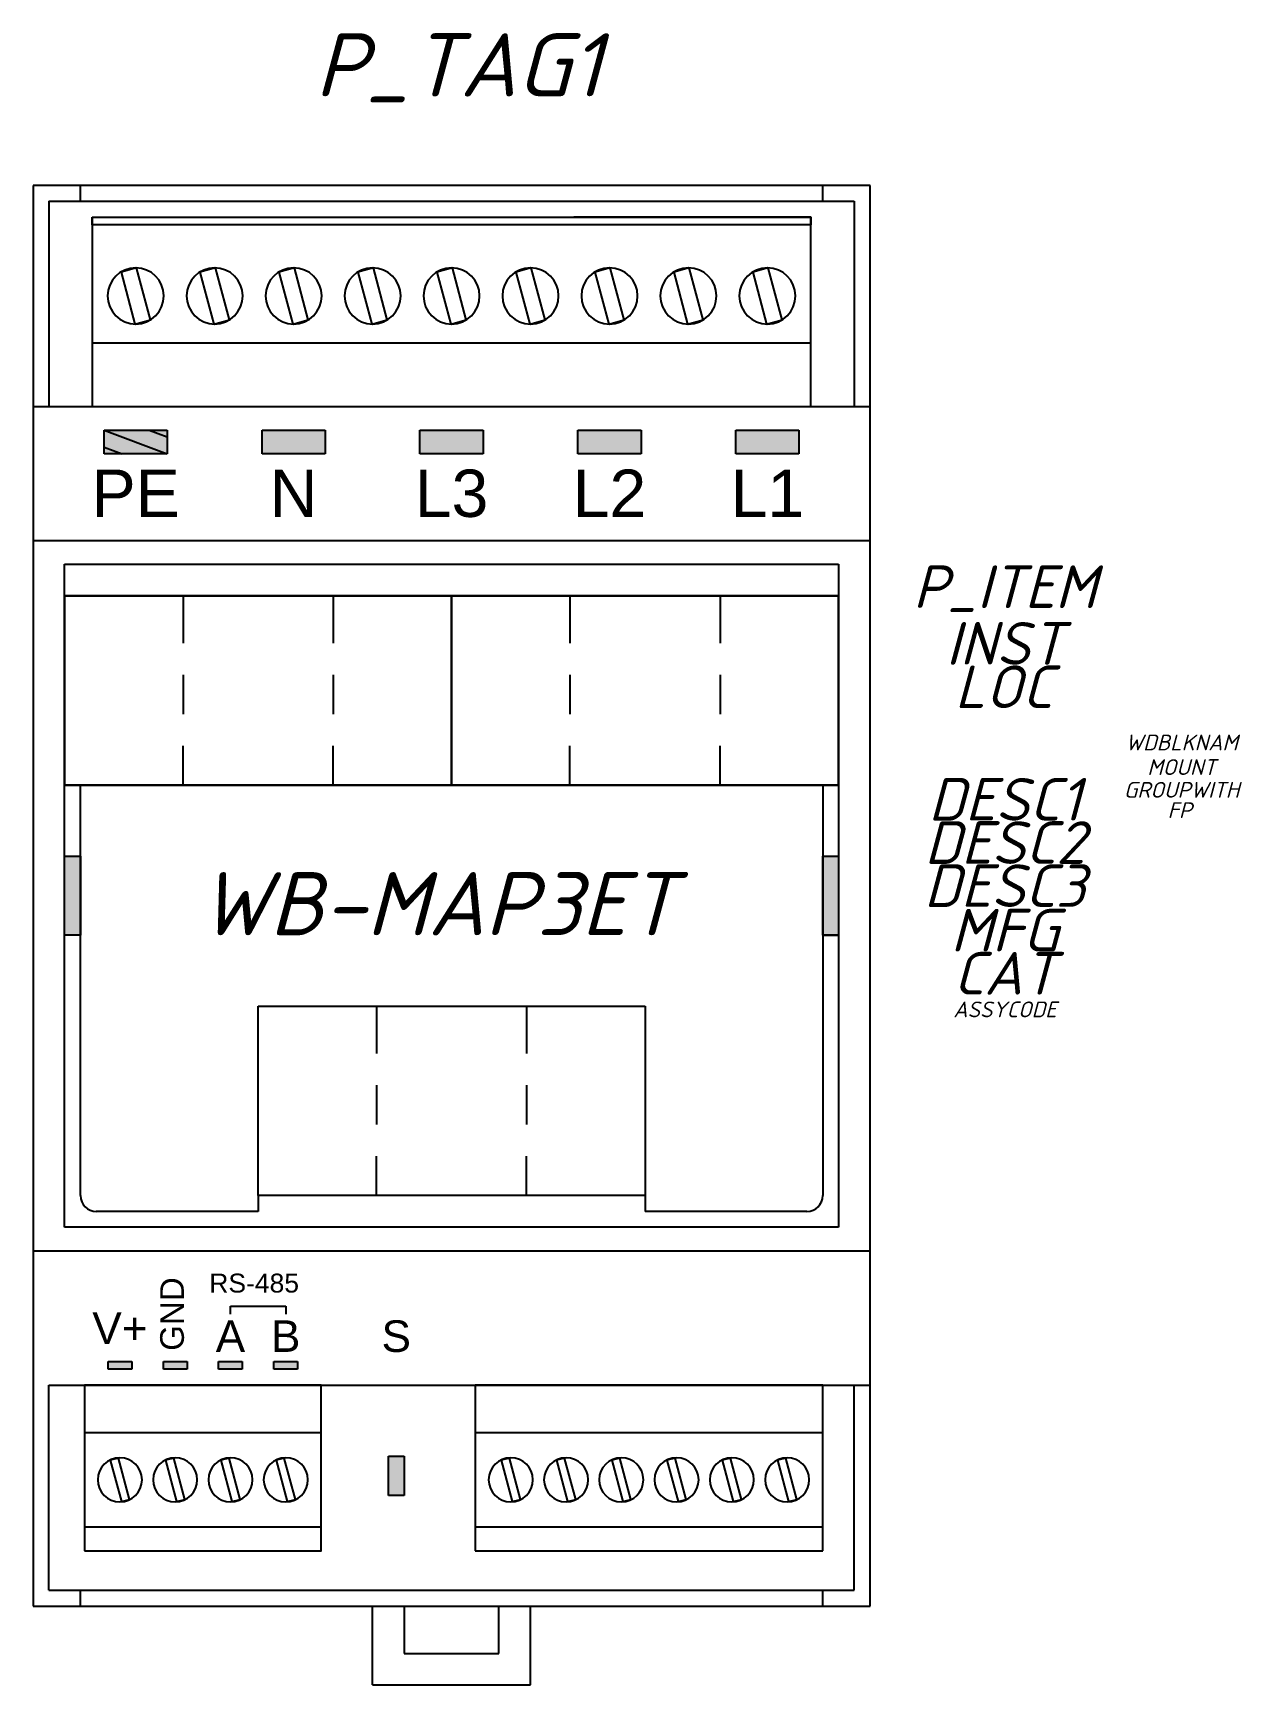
# Model space of a CAD drawing. Header units: millimetres. Extents: x 0 to 77, y -28 to 77.
import ezdxf
from ezdxf.enums import TextEntityAlignment as Align

# ---------------------------------------------------------------- set-up
doc = ezdxf.new("R2010")
doc.units = ezdxf.units.MM
doc.header["$LTSCALE"] = 6
doc.styles.add('textstyle0', font='arial.ttf')
doc.styles.add('textstyle1', font='arial.ttf')
doc.styles.add('textstyle10', font='arial.ttf')
doc.styles.add('textstyle11', font='arial.ttf')
doc.styles.add('textstyle2', font='arial.ttf')
doc.styles.add('textstyle4', font='arial.ttf')
doc.styles.add('textstyle5', font='arial.ttf')
doc.styles.add('textstyle6', font='arial.ttf')
doc.styles.add('textstyle7', font='arial.ttf')
doc.styles.add('textstyle8', font='arial.ttf')
doc.styles.add('textstyle9', font='arial.ttf')
doc.styles.add('WD_IEC', font='isocpeui.ttf', dxfattribs={"height": 2.5})

msp = doc.modelspace()

# ---------------------------------------------------------------- hatches: boundary and pattern name
at = {"lineweight": 25}
for points in [[(4.5, 50.5), (4.5, 52), (8.5, 52), (8.5, 50.5)], [(14.5, 50.5), (14.5, 52), (18.5, 52), (18.5, 50.5)], [(24.5, 50.5), (24.5, 52), (28.5, 52), (28.5, 50.5)], [(34.5, 50.5), (34.5, 52), (38.5, 52), (38.5, 50.5)], [(44.5, 50.5), (44.5, 52), (48.5, 52), (48.5, 50.5)], [(23.5, -15.5), (22.5, -15.5), (22.5, -13), (23.5, -13)]]:
    msp.add_hatch(color=256, dxfattribs=at).paths.add_polyline_path(points)
for points in [[(2, 20), (2, 25), (3, 25), (3, 20)], [(50.05, 20.04), (50.05, 25.04), (51.05, 25.04), (51.05, 20.04)], [(6.25, -7), (6.25, -7.5), (4.75, -7.5), (4.75, -7)], [(9.75, -7), (9.75, -7.5), (8.25, -7.5), (8.25, -7)], [(13.25, -7), (13.25, -7.5), (11.75, -7.5), (11.75, -7)], [(16.75, -7), (16.75, -7.5), (15.25, -7.5), (15.25, -7)]]:
    msp.add_hatch(color=256).paths.add_polyline_path(points)

# ---------------------------------------------------------------- linework, layer by layer
for p, q in [((0, 67.5), (0, -22.5)), ((53, 67.5), (0, 67.5)), ((3, 66.5), (3, 67.5)), ((50, 66.5), (50, 67.5)), ((53, -22.5), (53, 67.5)), ((1, 66.5), (1, 53.5)), ((1, 66.5), (52, 66.5)), ((52, 66.5), (52, 53.5)), ((6.55, 62.28), (5.57, 62.01)), ((5.57, 62.01), (6.45, 58.72)), ((7.43, 58.99), (6.55, 62.28)), ((11.55, 62.28), (10.57, 62.01)), ((10.57, 62.01), (11.45, 58.72)), ((12.43, 58.99), (11.55, 62.28)), ((16.55, 62.28), (15.57, 62.01)), ((15.57, 62.01), (16.45, 58.72)), ((17.43, 58.99), (16.55, 62.28)), ((21.55, 62.28), (20.57, 62.01)), ((20.57, 62.01), (21.45, 58.72)), ((22.43, 58.99), (21.55, 62.28)), ((26.55, 62.28), (25.57, 62.01)), ((25.57, 62.01), (26.45, 58.72)), ((27.43, 58.99), (26.55, 62.28)), ((31.55, 62.28), (30.57, 62.01)), ((30.57, 62.01), (31.45, 58.72)), ((32.43, 58.99), (31.55, 62.28)), ((36.55, 62.28), (35.57, 62.01)), ((35.57, 62.01), (36.45, 58.72)), ((37.43, 58.99), (36.55, 62.28)), ((41.55, 62.28), (40.57, 62.01)), ((40.57, 62.01), (41.45, 58.72)), ((42.43, 58.99), (41.55, 62.28)), ((46.55, 62.28), (45.57, 62.01)), ((45.57, 62.01), (46.45, 58.72)), ((47.43, 58.99), (46.55, 62.28)), ((6.45, 58.72), (7.43, 58.99)), ((11.45, 58.72), (12.43, 58.99)), ((16.45, 58.72), (17.43, 58.99)), ((21.45, 58.72), (22.43, 58.99)), ((26.45, 58.72), (27.43, 58.99)), ((31.45, 58.72), (32.43, 58.99)), ((36.45, 58.72), (37.43, 58.99)), ((41.45, 58.72), (42.43, 58.99)), ((46.45, 58.72), (47.43, 58.99)), ((0, 53.5), (53, 53.5)), ((0, 45), (53, 45)), ((2, 1.5), (2, 43.5)), ((2, 43.5), (51, 43.5)), ((51, 43.5), (51, 1.5)), ((2, 29.5), (2, 41.5)), ((2, 41.5), (26.5, 41.5)), ((26.5, 41.5), (2, 41.5)), ((2, 41.5), (2, 29.5)), ((26.5, 29.5), (26.5, 41.5)), ((26.5, 41.5), (51, 41.5)), ((51, 41.5), (26.5, 41.5)), ((26.5, 41.5), (26.5, 29.5)), ((51, 41.5), (51, 29.5)), ((51, 29.5), (51, 41.5)), ((26.5, 29.5), (2, 29.5)), ((2, 29.5), (26.5, 29.5)), ((3, 3.5), (3, 29.5)), ((51, 29.5), (26.5, 29.5)), ((26.5, 29.5), (51, 29.5)), ((50, 29.5), (50, 3.5)), ((2, 20), (2, 25)), ((2, 25), (3, 25)), ((3, 25), (3, 20)), ((50, 20), (50, 25)), ((50, 25), (51, 25)), ((50, 25), (51, 25)), ((51, 25), (51, 20)), ((3, 20), (2, 20)), ((51, 20), (50, 20)), ((50, 20), (51, 20)), ((14.25, 3.5), (14.25, 15.5)), ((14.25, 15.5), (38.75, 15.5)), ((38.75, 15.5), (38.75, 3.5)), ((38.75, 3.5), (14.25, 3.5)), ((14.25, 3.5), (14.25, 2.5)), ((38.75, 3.5), (38.75, 2.5)), ((14.25, 2.5), (4, 2.5)), ((49, 2.5), (38.75, 2.5)), ((51, 1.5), (2, 1.5)), ((0, 0), (53, 0)), ((4.75, -7.5), (4.75, -7)), ((4.75, -7), (6.25, -7)), ((6.25, -7), (6.25, -7.5)), ((8.25, -7.5), (8.25, -7)), ((8.25, -7), (9.75, -7)), ((9.75, -7), (9.75, -7.5)), ((11.75, -7.5), (11.75, -7)), ((11.75, -7), (13.25, -7)), ((13.25, -7), (13.25, -7.5)), ((15.25, -7.5), (15.25, -7)), ((15.25, -7), (16.75, -7)), ((16.75, -7), (16.75, -7.5)), ((6.25, -7.5), (4.75, -7.5)), ((9.75, -7.5), (8.25, -7.5)), ((13.25, -7.5), (11.75, -7.5)), ((16.75, -7.5), (15.25, -7.5)), ((1, -8.5), (53, -8.5)), ((1, -21.5), (1, -8.5)), ((43, -8.5), (28, -8.5)), ((28, -8.5), (28, -19)), ((50, -8.5), (28, -8.5)), ((28, -8.5), (28, -11.5)), ((28, -8.5), (28, -8.5)), ((50, -19), (50, -8.5)), ((52, -21.5), (52, -8.5)), ((28, -11.5), (50, -11.5)), ((5.41, -13.13), (4.89, -13.26)), ((4.89, -13.26), (5.59, -15.87)), ((6.11, -15.74), (5.41, -13.13)), ((8.91, -13.13), (8.39, -13.26)), ((8.39, -13.26), (9.09, -15.87)), ((9.61, -15.74), (8.91, -13.13)), ((12.41, -13.13), (11.89, -13.26)), ((11.89, -13.26), (12.59, -15.87)), ((13.11, -15.74), (12.41, -13.13)), ((15.91, -13.13), (15.39, -13.26)), ((15.39, -13.26), (16.09, -15.87)), ((16.61, -15.74), (15.91, -13.13)), ((30.16, -13.13), (29.64, -13.26)), ((29.64, -13.26), (30.34, -15.87)), ((30.86, -15.74), (30.16, -13.13)), ((33.66, -13.13), (33.14, -13.26)), ((33.14, -13.26), (33.84, -15.87)), ((34.36, -15.74), (33.66, -13.13)), ((37.16, -13.13), (36.64, -13.26)), ((36.64, -13.26), (37.34, -15.87)), ((37.86, -15.74), (37.16, -13.13)), ((40.66, -13.13), (40.14, -13.26)), ((40.14, -13.26), (40.84, -15.87)), ((41.36, -15.74), (40.66, -13.13)), ((44.16, -13.13), (43.64, -13.26)), ((43.64, -13.26), (44.34, -15.87)), ((44.86, -15.74), (44.16, -13.13)), ((47.66, -13.13), (47.14, -13.26)), ((47.14, -13.26), (47.84, -15.87)), ((48.36, -15.74), (47.66, -13.13)), ((5.59, -15.87), (6.11, -15.74)), ((9.09, -15.87), (9.61, -15.74)), ((12.59, -15.87), (13.11, -15.74)), ((16.09, -15.87), (16.61, -15.74)), ((30.34, -15.87), (30.86, -15.74)), ((33.84, -15.87), (34.36, -15.74)), ((37.34, -15.87), (37.86, -15.74)), ((40.84, -15.87), (41.36, -15.74)), ((44.34, -15.87), (44.86, -15.74)), ((47.84, -15.87), (48.36, -15.74)), ((50, -17.5), (28, -17.5)), ((28, -17.5), (28, -19)), ((28, -19), (50, -19)), ((28, -19), (50, -19)), ((1, -21.5), (52, -21.5)), ((3, -22.5), (3, -21.5)), ((50, -22.5), (50, -21.5)), ((0, -22.5), (53, -22.5)), ((21.5, -27.5), (21.5, -22.5)), ((23.5, -22.5), (23.5, -25.5)), ((29.5, -25.5), (29.5, -22.5)), ((31.5, -27.5), (31.5, -22.5)), ((23.5, -25.5), (29.5, -25.5)), ((21.5, -27.5), (31.5, -27.5))]:
    msp.add_line(p, q)
for p, q in [((3.75, 65.5), (3.75, 53.5)), ((49.25, 65.5), (34.25, 65.5)), ((49.25, 53.5), (49.25, 65.5)), ((34.25, 53.5), (49.25, 53.5)), ((4.5, 52), (8.5, 50.5)), ((4.5, 50.5), (4.5, 52)), ((4.5, 52), (8.5, 52)), ((7.35, 52), (8.5, 51.57)), ((8.5, 52), (8.5, 50.5)), ((14.5, 50.5), (14.5, 52)), ((14.5, 52), (18.5, 52)), ((18.5, 52), (18.5, 50.5)), ((24.5, 50.5), (24.5, 52)), ((24.5, 52), (28.5, 52)), ((28.5, 52), (28.5, 50.5)), ((34.5, 50.5), (34.5, 52)), ((34.5, 52), (38.5, 52)), ((38.5, 52), (38.5, 50.5)), ((44.5, 50.5), (44.5, 52)), ((44.5, 52), (48.5, 52)), ((48.5, 52), (48.5, 50.5)), ((4.5, 50.93), (5.65, 50.5)), ((8.5, 50.5), (4.5, 50.5)), ((18.5, 50.5), (14.5, 50.5)), ((28.5, 50.5), (24.5, 50.5)), ((38.5, 50.5), (34.5, 50.5)), ((48.5, 50.5), (44.5, 50.5)), ((9.5, 41.5), (9.5, 38.5)), ((19, 41.5), (19, 38.5)), ((34, 41.5), (34, 38.5)), ((43.5, 41.5), (43.5, 38.5)), ((9.5, 36.5), (9.5, 34)), ((19, 36.5), (19, 34)), ((34, 36.5), (34, 34)), ((43.5, 36.5), (43.5, 34)), ((9.5, 29.5), (9.5, 32)), ((19, 29.5), (19, 32)), ((34, 29.5), (34, 32)), ((43.5, 29.5), (43.5, 32)), ((21.75, 15.5), (21.75, 12.5)), ((31.25, 15.5), (31.25, 12.5)), ((21.75, 10.5), (21.75, 8)), ((31.25, 10.5), (31.25, 8)), ((21.75, 3.5), (21.75, 6)), ((31.25, 3.5), (31.25, 6)), ((12.5, -3.5), (16, -3.5)), ((12.5, -4), (12.5, -3.5)), ((16, -3.5), (16, -4)), ((22.5, -15.5), (22.5, -13)), ((22.5, -13), (23.5, -13)), ((23.5, -13), (23.5, -15.5)), ((23.5, -15.5), (22.5, -15.5))]:
    msp.add_line(p, q, dxfattribs=at)
for points in [[(3.75, 65.5), (49.25, 65.5), (49.25, 65), (3.75, 65)], [(3.75, 53.5), (49.25, 53.5), (49.25, 57.5), (3.75, 57.5)]]:
    msp.add_lwpolyline(points, close=True, dxfattribs=at)
for points in [[(3.25, -19), (18.25, -19), (18.25, -8.5), (3.25, -8.5)], [(3.25, -11.5), (18.25, -11.5), (18.25, -8.5), (3.25, -8.5)], [(3.25, -19), (18.25, -19), (18.25, -17.5), (3.25, -17.5)]]:
    msp.add_lwpolyline(points, close=True)
for centre, radius, start, end in [((6.5, 60.5), 1.78, 0, 180), ((11.5, 60.5), 1.78, 0, 180), ((16.5, 60.5), 1.78, 0, 180), ((21.5, 60.5), 1.78, 0, 180), ((26.5, 60.5), 1.78, 0, 180), ((31.5, 60.5), 1.78, 0, 180), ((36.5, 60.5), 1.78, 0, 180), ((41.5, 60.5), 1.78, 0, 180), ((46.5, 60.5), 1.78, 0, 180), ((6.5, 60.5), 1.78, 180, 0), ((11.5, 60.5), 1.78, 180, 0), ((16.5, 60.5), 1.78, 180, 0), ((21.5, 60.5), 1.78, 180, 0), ((26.5, 60.5), 1.78, 180, 0), ((31.5, 60.5), 1.78, 180, 0), ((36.5, 60.5), 1.78, 180, 0), ((41.5, 60.5), 1.78, 180, 0), ((46.5, 60.5), 1.78, 180, 0), ((4, 3.5), 1, 180, 270), ((49, 3.5), 1, 270, 0), ((5.5, -14.5), 1.4, 0, 180), ((9, -14.5), 1.4, 0, 180), ((12.5, -14.5), 1.4, 0, 180), ((16, -14.5), 1.4, 0, 180), ((30.25, -14.5), 1.4, 0, 180), ((33.75, -14.5), 1.4, 0, 180), ((37.25, -14.5), 1.4, 0, 180), ((40.75, -14.5), 1.4, 0, 180), ((44.25, -14.5), 1.4, 0, 180), ((47.75, -14.5), 1.4, 0, 180), ((5.5, -14.5), 1.4, 180, 0), ((9, -14.5), 1.4, 180, 0), ((12.5, -14.5), 1.4, 180, 0), ((16, -14.5), 1.4, 180, 0), ((30.25, -14.5), 1.4, 180, 0), ((33.75, -14.5), 1.4, 180, 0), ((37.25, -14.5), 1.4, 180, 0), ((40.75, -14.5), 1.4, 180, 0), ((44.25, -14.5), 1.4, 180, 0), ((47.75, -14.5), 1.4, 180, 0)]:
    msp.add_arc(centre, radius, start, end)

# ---------------------------------------------------------------- texts
for s, style, p in [('PE', 'textstyle7', (6.5, 48)), ('N', 'textstyle8', (16.5, 48)), ('L3', 'textstyle11', (26.5, 48)), ('L2', 'textstyle10', (36.5, 48)), ('L1', 'textstyle9', (46.5, 48))]:
    msp.add_text(s, height=3, dxfattribs=dict(style=style)).set_placement(p, align=Align.MIDDLE_CENTER)
at = {"style": 'WD_IEC'}
msp.add_text('WB-MAP3ET', height=4, dxfattribs=at).set_placement((10.5, 24), align=Align.TOP_LEFT)
at = {"style": 'textstyle2'}
msp.add_text('GND', height=1.5, rotation=90, dxfattribs=at).set_placement((10, -4), align=Align.BOTTOM_CENTER)
for s, height, style, p in [('RS-485', 1.2, 'textstyle4', (14, -3)), ('V+', 2, 'textstyle1', (5.5, -6.5)), ('A', 2, 'textstyle0', (12.5, -7)), ('B', 2, 'textstyle6', (16, -7)), ('S', 2, 'textstyle5', (23, -7))]:
    msp.add_text(s, height=height, dxfattribs=dict(style=style)).set_placement(p, align=Align.BOTTOM_CENTER)
at = {"style": 'WD_IEC'}
for tag, height, p in [('P_TAG1', 4, (26.93, 73.14)), ('DESC1', 2.7, (61.53, 27.26)), ('DESC2', 2.7, (61.53, 24.52)), ('DESC3', 2.7, (61.53, 21.79))]:
    msp.add_attdef(tag, text='', height=height, dxfattribs=at).set_placement(p, align=Align.CENTER)
for tag, text, height, flags, p in [('P_ITEM', '', 2.7, 1, (61.53, 40.73)), ('INST', '', 2.7, 1, (61.53, 37.14)), ('LOC', '', 2.7, 1, (61.46, 34.39)), ('WDBLKNAM', 'AM', 1, 1, (72.73, 31.71)), ('MOUNT', '', 1, 1, (72.73, 30.15)), ('GROUPWITH', '', 1, 1, (72.73, 28.71)), ('FP', '', 1, 1, (72.61, 27.42)), ('MFG', '', 2.7, 1, (61.53, 18.97)), ('CAT', '', 2.7, 1, (61.53, 16.24)), ('ASSYCODE', '', 1, 9, (61.54, 14.8))]:
    msp.add_attdef(tag, text=text, height=height, dxfattribs=dict(at, flags=flags)).set_placement(p, align=Align.CENTER)

doc.saveas('drawing.dxf')
